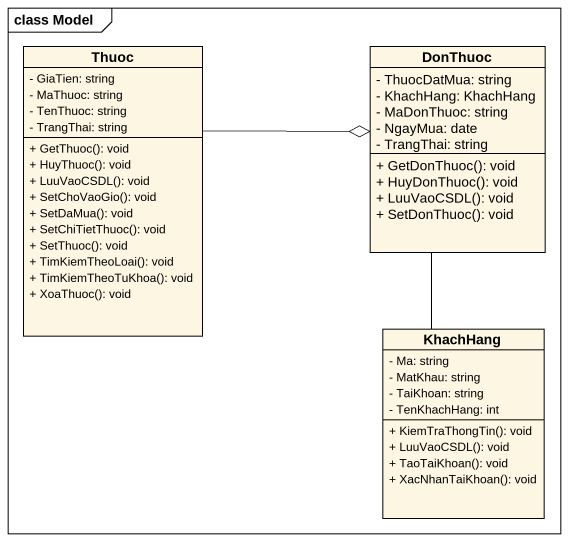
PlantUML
@startuml
mainframe class Model
hide circle
hide empty members
skinparam classAttributeIconSize 0
class Thuoc {
  - GiaTien: string
  - MaThuoc: string
  - TenThuoc: string
  - TrangThai: string
  + GetThuoc(): void
  + HuyThuoc(): void
  + LuuVaoCSDL(): void
  + SetChoVaoGio(): void
  + SetDaMua(): void
  + SetChiTietThuoc(): void
  + SetThuoc(): void
  + TimKiemTheoLoai(): void
  + TimKiemTheoTuKhoa(): void
  + XoaThuoc(): void
}
class DonThuoc {
  - ThuocDatMua: string
  - KhachHang: KhachHang
  - MaDonThuoc: string
  - NgayMua: date
  - TrangThai: string
  + GetDonThuoc(): void
  + HuyDonThuoc(): void
  + LuuVaoCSDL(): void
  + SetDonThuoc(): void
}
class KhachHang {
  - Ma: string
  - MatKhau: string
  - TaiKhoan: string
  - TenKhachHang: int
  + KiemTraThongTin(): void
  + LuuVaoCSDL(): void
  + TaoTaiKhoan(): void
  + XacNhanTaiKhoan(): void
}
Thuoc -right-o DonThuoc
DonThuoc -- KhachHang
@enduml
